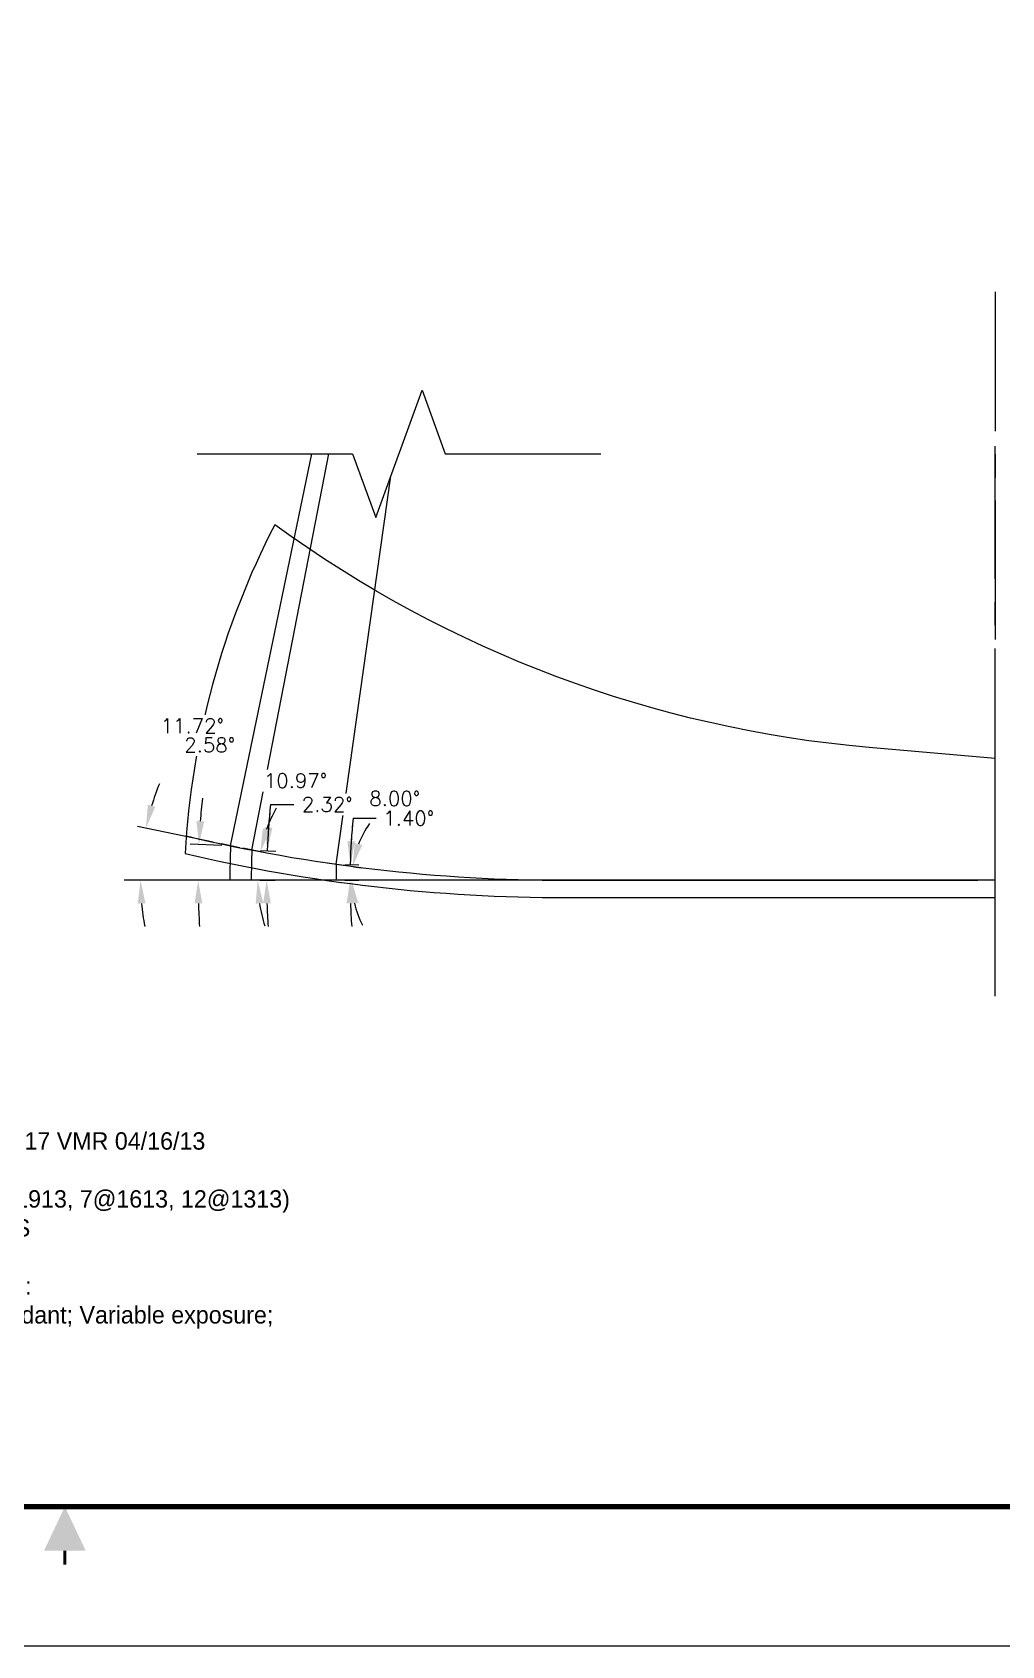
# Model space of a CAD drawing. Extents: x 25.7 to 47.7, y -20.7 to -3.7.
# Drawn here: x 36.48 to 41.71, y -20.75 to -12.05 of the extents above; entities that cross this region are included whole.
import ezdxf
from ezdxf.enums import TextEntityAlignment as Align

# ---------------------------------------------------------------- set-up
doc = ezdxf.new("R2010")
doc.units = 0
doc.header["$MEASUREMENT"] = 0
doc.header["$PDMODE"] = 3
doc.linetypes.add('CENTER2', pattern=[1.125, 0.75, -0.125, 0.125, -0.125])
doc.linetypes.add('DASHED2', pattern=[0.375, 0.25, -0.125])
doc.layers.get('0').update_dxf_attribs({"linetype": 'CONTINUOUS'})
doc.layers.get('Defpoints').update_dxf_attribs({"color": 10, "linetype": 'CONTINUOUS'})
for name, color, linetype in [('CLine', 5, 'CENTER2'), ('CONSTRUCT', 190, 'DASHED2'), ('Dims', 4, 'CONTINUOUS'), ('Text', 3, 'CONTINUOUS'), ('Title Block', 7, 'CONTINUOUS')]:
    doc.layers.add(name, color=color, linetype=linetype)
doc.styles.add('RomanS', font='romans')
doc.dimstyles.get("Standard").update_dxf_attribs({"dimtxt": 0.078125, "dimasz": 0.125, "dimexe": 0.046875, "dimexo": 0.046875, "dimgap": 0.046875, "dimtad": 0, "dimtih": 1, "dimtoh": 1, "dimdec": 4, "dimzin": 4, "dimdsep": 46, "dimtxsty": 'RomanS', "dimcen": 0.09375, "dimclre": 9, "dimazin": 1, "dimtfac": 1, "dimtdec": 4, "dimtofl": 0, "dimtmove": 0, "dimatfit": 1, "dimfxl": 1, "dimtolj": 1, "dimtzin": 0, "dimarcsym": 0})

# ---------------------------------------------------------------- blocks, each defined once
blk = doc.blocks.new('COT_cblock')
at = {"layer": 'Title Block', "color": 8}
blk.add_lwpolyline([(0, 0), (22, 0), (22, 17), (0, 17)], close=True, dxfattribs=at)
at = {"layer": 'Title Block', "const_width": 0.03}
blk.add_lwpolyline([(21.38, 16.25), (0.62, 16.25), (0.62, 0.75), (21.38, 0.75)], close=True, dxfattribs=at)
at = {"layer": 'Title Block', "const_width": 0.015}
blk.add_lwpolyline([(11, 0.4375), (11, 0.5125)], dxfattribs=at)
at = {"layer": 'Title Block'}
blk.add_solid([(10.8875, 0.5125), (11.1125, 0.5125), (11, 0.75)], dxfattribs=at)
at = {"layer": 'Title Block', "color": 1, "style": 'RomanS', "flags": 8}
for tag, p in [('FNAME', (0.37, 3.75)), ('REVDATE', (0.37, 2.25)), ('USER', (0.37, 0.75))]:
    blk.add_attdef(tag, text='', height=0.047, rotation=90, dxfattribs=at).set_placement(p, align=Align.BOTTOM_LEFT)
at = {"layer": 'Title Block', "color": 3, "style": 'RomanS', "flags": 8}
for tag, height, p in [('DRAWN', 0.11, (16.9503, 1.9844)), ('TITL1', 0.125, (19.587, 1.6835)), ('TITL2', 0.094, (19.587, 1.5143)), ('TITL3', 0.094, (19.587, 1.3739))]:
    blk.add_attdef(tag, text='', height=height, dxfattribs=at).set_placement(p, align=Align.MIDDLE_CENTER)
for tag, p in [('DDATE', (16.6059, 1.6718)), ('CHECK', (16.6059, 1.406)), ('MATRL', (16.6059, 1.1487)), ('PDATE', (16.6059, 0.8829)), ('SCALE', (18.1459, 0.8555)), ('SHEET', (20.2553, 0.8555))]:
    blk.add_attdef(tag, text='', height=0.094, dxfattribs=at).set_placement(p, align=Align.MIDDLE_LEFT)
for tag, p in [('FSCM#', (18.5872, 1.1213)), ('DWG#', (20.0595, 1.1213)), ('REV#', (21.2197, 1.1213))]:
    blk.add_attdef(tag, text='', height=0.094, dxfattribs=at).set_placement(p, align=Align.TOP_CENTER)
blk = doc.blocks.new('*D51')
at = {"layer": 'Defpoints', "color": 0, "linetype": 'ByBlock', "transparency": 16777216}
for p in [(37.5491, -16.4355), (37.3744, -16.5567), (37.5449, -16.6212), (41.6726, -16.6212)]:
    blk.add_point(p, dxfattribs=at)
at = {"layer": 'Dims', "color": 9, "linetype": 'ByBlock', "lineweight": -2, "transparency": 16777216}
for p, q in [((37.5023, -16.4334), (37.3314, -16.4257)), ((37.4981, -16.6212), (37.327, -16.6212))]:
    blk.add_line(p, q, dxfattribs=at)
at = {"layer": 'Dims', "color": 0, "linetype": 'ByBlock', "lineweight": -2, "transparency": 16777216}
for start, end in [(174.08925, 175.75536), (181.66612, 183.33224)]:
    blk.add_arc((41.6726, -16.6212), 4.2988, start, end, dxfattribs=at)
at = {"layer": 'Dims', "color": 0, "linetype": 'ByBlock', "transparency": 16777216}
for points in [[(37.4065, -16.3042), (37.3649, -16.3018), (37.3782, -16.4278)], [(37.3549, -16.7465), (37.3965, -16.7459), (37.3739, -16.6212)]]:
    blk.add_solid(points, dxfattribs=at)
at = {"layer": 'Dims', "color": 0, "linetype": 'ByBlock', "transparency": 16777216, "insert": (37.4362, -15.8918), "char_height": 0.07812, "attachment_point": 5, "style": 'RomanS', "bg_fill": 3, "box_fill_scale": 1.25, "bg_fill_color": 256, "bg_fill_true_color": 13158600, "bg_fill_transparency": 0}
blk.add_mtext('\\A1;2.58°', dxfattribs=at)
blk = doc.blocks.new('*D52')
at = {"layer": 'Defpoints', "color": 0, "linetype": 'ByBlock', "transparency": 16777216}
for p in [(37.5002, -16.4253), (37.0665, -16.5271), (37.5981, -16.4456), (36.9758, -16.6212), (41.6726, -16.6212)]:
    blk.add_point(p, dxfattribs=at)
at = {"layer": 'Dims', "color": 9, "linetype": 'ByBlock', "lineweight": -2, "transparency": 16777216}
blk.add_line((37.4543, -16.4158), (37.0462, -16.3311), dxfattribs=at)
at = {"layer": 'Dims', "color": 0, "linetype": 'ByBlock', "lineweight": -2, "transparency": 16777216}
for start, end in [(157.90266, 163.091), (185.18834, 190.37668)]:
    blk.add_arc((38.4442, -16.6212), 1.3809, start, end, dxfattribs=at)
at = {"layer": 'Dims', "color": 0, "linetype": 'ByBlock', "transparency": 16777216}
for points in [[(37.1432, -16.2247), (37.1028, -16.2144), (37.0921, -16.3407)], [(37.0482, -16.747), (37.0898, -16.7451), (37.0633, -16.6212)]]:
    blk.add_solid(points, dxfattribs=at)
at = {"layer": 'Dims', "color": 0, "linetype": 'ByBlock', "transparency": 16777216, "insert": (37.3428, -15.7883), "char_height": 0.07812, "attachment_point": 5, "style": 'RomanS', "bg_fill": 3, "box_fill_scale": 1.25, "bg_fill_color": 256, "bg_fill_true_color": 13158600, "bg_fill_transparency": 0}
blk.add_mtext('\\A1;11.72°', dxfattribs=at)
blk = doc.blocks.new('*D57')
at = {"layer": 'Defpoints', "color": 0, "linetype": 'ByBlock', "transparency": 16777216}
for p in [(38.1185, -16.5344), (38.1933, -16.5929), (38.1174, -16.6212), (41.6726, -16.6212)]:
    blk.add_point(p, dxfattribs=at)
at = {"layer": 'Dims', "color": 0, "linetype": 'ByBlock', "lineweight": -2, "transparency": 16777216}
blk.add_line((38.2093, -16.2867), (38.3343, -16.2867), dxfattribs=at)
at = {"layer": 'Dims', "color": 9, "linetype": 'ByBlock', "lineweight": -2, "transparency": 16777216}
for p, q in [((38.1653, -16.5356), (38.2411, -16.5374)), ((38.1643, -16.6212), (38.2401, -16.6212))]:
    blk.add_line(p, q, dxfattribs=at)
at = {"layer": 'Dims', "color": 0, "linetype": 'ByBlock', "lineweight": -2, "transparency": 16777216}
for start, end in [(174.48455, 178.6022), (174.48521, 176.54371), (182.05849, 184.11699)]:
    blk.add_arc((41.6726, -16.6212), 3.4794, start, end, dxfattribs=at)
at = {"layer": 'Dims', "color": 0, "linetype": 'ByBlock', "transparency": 16777216}
for points in [[(38.2204, -16.4123), (38.1787, -16.4105), (38.1943, -16.5363)], [(38.1746, -16.7465), (38.2163, -16.7458), (38.1932, -16.6212)]]:
    blk.add_solid(points, dxfattribs=at)
at = {"layer": 'Dims', "color": 0, "linetype": 'ByBlock', "transparency": 16777216, "insert": (38.5095, -16.2867), "char_height": 0.07812, "attachment_point": 5, "style": 'RomanS', "bg_fill": 3, "box_fill_scale": 1.25, "bg_fill_color": 256, "bg_fill_true_color": 13158600, "bg_fill_transparency": 0}
blk.add_mtext('\\A1;1.40°', dxfattribs=at)
blk = doc.blocks.new('*D58')
at = {"layer": 'Defpoints', "color": 0, "linetype": 'ByBlock', "transparency": 16777216}
for p in [(37.6638, -16.4585), (37.7436, -16.568), (37.6605, -16.6212), (41.6726, -16.6212)]:
    blk.add_point(p, dxfattribs=at)
at = {"layer": 'Dims', "color": 0, "linetype": 'ByBlock', "lineweight": -2, "transparency": 16777216}
blk.add_line((37.7646, -16.2125), (37.8896, -16.2125), dxfattribs=at)
at = {"layer": 'Dims', "color": 9, "linetype": 'ByBlock', "lineweight": -2, "transparency": 16777216}
for p, q in [((37.7106, -16.4604), (37.7933, -16.4637)), ((37.7074, -16.6212), (37.7901, -16.6212))]:
    blk.add_line(p, q, dxfattribs=at)
at = {"layer": 'Dims', "color": 0, "linetype": 'ByBlock', "lineweight": -2, "transparency": 16777216}
for start, end in [(174.03011, 177.67607), (174.03057, 175.85332), (181.82275, 183.6455)]:
    blk.add_arc((41.6726, -16.6212), 3.9294, start, end, dxfattribs=at)
at = {"layer": 'Dims', "color": 0, "linetype": 'ByBlock', "transparency": 16777216}
for points in [[(37.7743, -16.3382), (37.7327, -16.3359), (37.7465, -16.4618)], [(37.7244, -16.7465), (37.7661, -16.7458), (37.7433, -16.6212)]]:
    blk.add_solid(points, dxfattribs=at)
at = {"layer": 'Dims', "color": 0, "linetype": 'ByBlock', "transparency": 16777216, "insert": (38.0704, -16.2125), "char_height": 0.07812, "attachment_point": 5, "style": 'RomanS', "bg_fill": 3, "box_fill_scale": 1.25, "bg_fill_color": 256, "bg_fill_true_color": 13158600, "bg_fill_transparency": 0}
blk.add_mtext('\\A1;2.32°', dxfattribs=at)
blk = doc.blocks.new('*D59')
at = {"layer": 'Defpoints', "color": 0, "linetype": 'ByBlock', "transparency": 16777216}
for p in [(38.069, -16.5275), (38.168, -16.5414), (38.2022, -16.5963), (36.9758, -16.6212), (41.6726, -16.6212)]:
    blk.add_point(p, dxfattribs=at)
at = {"layer": 'Dims', "color": 9, "linetype": 'ByBlock', "lineweight": -2, "transparency": 16777216}
blk.add_line((38.2144, -16.5479), (38.2533, -16.5534), dxfattribs=at)
at = {"layer": 'Dims', "color": 0, "linetype": 'ByBlock', "lineweight": -2, "transparency": 16777216}
for start, end in [(145.0971, 158.54738), (193.45029, 206.90057)]:
    blk.add_arc((38.7354, -16.6212), 0.5337, start, end, dxfattribs=at)
at = {"layer": 'Dims', "color": 0, "linetype": 'ByBlock', "transparency": 16777216}
for points in [[(38.2588, -16.4313), (38.2185, -16.4207), (38.2069, -16.5469)], [(38.1956, -16.7477), (38.237, -16.7429), (38.2017, -16.6212)]]:
    blk.add_solid(points, dxfattribs=at)
at = {"layer": 'Dims', "color": 0, "linetype": 'ByBlock', "transparency": 16777216, "insert": (38.4343, -16.1805), "char_height": 0.07812, "attachment_point": 5, "style": 'RomanS', "bg_fill": 3, "box_fill_scale": 1.25, "bg_fill_color": 256, "bg_fill_true_color": 13158600, "bg_fill_transparency": 0}
blk.add_mtext('\\A1;8.00°', dxfattribs=at)
blk = doc.blocks.new('*D60')
at = {"layer": 'Defpoints', "color": 0, "linetype": 'ByBlock', "transparency": 16777216}
for p in [(37.6147, -16.449), (37.7129, -16.468), (37.6966, -16.5696), (36.9758, -16.6212), (41.6726, -16.6212)]:
    blk.add_point(p, dxfattribs=at)
at = {"layer": 'Dims', "color": 0, "linetype": 'ByBlock', "lineweight": -2, "transparency": 16777216}
for start, end in [(151.29305, 160.16247), (188.86942, 197.73884)]:
    blk.add_arc((38.5033, -16.6212), 0.8083, start, end, dxfattribs=at)
at = {"layer": 'Dims', "color": 0, "linetype": 'ByBlock', "transparency": 16777216}
for points in [[(37.763, -16.3524), (37.7228, -16.3413), (37.7097, -16.4674)], [(37.6839, -16.7474), (37.7254, -16.7442), (37.695, -16.6212)]]:
    blk.add_solid(points, dxfattribs=at)
at = {"layer": 'Dims', "color": 0, "linetype": 'ByBlock', "transparency": 16777216, "insert": (37.8991, -16.0842), "char_height": 0.07812, "attachment_point": 5, "style": 'RomanS', "bg_fill": 3, "box_fill_scale": 1.25, "bg_fill_color": 256, "bg_fill_true_color": 13158600, "bg_fill_transparency": 0}
blk.add_mtext('\\A1;10.97°', dxfattribs=at)

msp = doc.modelspace()

# ---------------------------------------------------------------- linework, layer by layer
at = {"linetype": 'ByBlock'}
msp.add_line((41.67263, -16.62117), (36.97577, -16.62117), dxfattribs=at)
at = {"flags": 128}
msp.add_lwpolyline([(37.36793, -14.32131), (38.20668, -14.32131), (38.33168, -14.66475), (38.58168, -13.97788), (38.70668, -14.32131), (39.54543, -14.32131)], dxfattribs=at)
msp.add_lwpolyline([(41.67263, -16.62117), (41.67263, -15.96487), (40.99243, -15.90536, -0.1365286), (37.78724, -14.70387, 0.1062199), (37.30409, -16.47734, 0.0576335), (39.35833, -16.71492), (41.67263, -16.71492)], format="xyb", dxfattribs=at)
at = {"layer": 'CLine'}
for p, q in [((41.67263, -13.44853), (41.67263, -15.32353)), ((41.67263, -17.24617), (41.67263, -14.28102))]:
    msp.add_line(p, q, dxfattribs=at)
at = {"layer": 'CLine', "color": 1, "linetype": 'Continuous', "flags": 128}
msp.add_lwpolyline([(37.31028, -16.38249, 0.0580735), (39.35833, -16.62117), (41.57888, -16.62117)], format="xyb", dxfattribs=at)
at = {"layer": 'CONSTRUCT', "linetype": 'ByBlock'}
for p, q in [((37.54912, -16.43547), (37.98773, -14.32131)), ((37.59807, -16.44563), (37.50016, -16.42531))]:
    msp.add_line(p, q, dxfattribs=at)
msp.add_arc((41.67263, -16.62117), 4.1277, 177.421482, 180, dxfattribs=at)

# ---------------------------------------------------------------- block references
msp.add_blockref('COT_cblock', (25.65517, -20.74932))

# ---------------------------------------------------------------- texts
at = {"layer": 'Text', "insert": (35.0336, -17.98018), "char_height": 0.09375, "width": 7.631996, "attachment_point": 1}
msp.add_mtext('8-3/4" 619-SR ASSY #2017 VMR 04/16/13\\P\\P43 Total Elements (24@1913, 7@1613, 12@1313)\\P(6) 60 SERIES NOZZLES\\P\\PPrimary Cutting Structure:\\P2 Start; Opposed; Redundant; Variable exposure; ', dxfattribs=at)

# ---------------------------------------------------------------- next in the draw order: dimensions: what is measured, and where the dimension line sits
at = {"layer": 'Dims', "linetype": 'ByBlock'}
dim = msp.add_angular_dim_3p(base=(37.37437, -16.55668), center=(41.67263, -16.62117), p1=(37.54912, -16.43547), p2=(37.54494, -16.62117), dimstyle='Standard', override={"dimtfill": 1}, dxfattribs=at)
dim.commit()
dim.dimension.update_dxf_attribs({"geometry": '*D51', "text_midpoint": (37.43621, -15.8918), "dimtype": 165})

# ---------------------------------------------------------------- next in the draw order: dimensions: what is measured, and where the dimension line sits
dim = msp.add_angular_dim_2l(base=(37.06653, -16.52708), line1=((41.67263, -16.62117), (36.97577, -16.62117)), line2=((37.59807, -16.44563), (37.50016, -16.42531)), dimstyle='Standard', override={"dimtfill": 1}, dxfattribs=at)
dim.commit()
dim.dimension.update_dxf_attribs({"geometry": '*D52', "text_midpoint": (37.34277, -15.78831), "dimtype": 162})

# ---------------------------------------------------------------- next in the draw order: linework, layer by layer
at = {"layer": 'CONSTRUCT', "linetype": 'ByBlock'}
for p, q in [((37.66381, -16.45848), (38.078, -14.32131)), ((38.11847, -16.53444), (38.41254, -14.44258)), ((37.7129, -16.46799), (37.61472, -16.44897)), ((38.06895, -16.52748), (38.16798, -16.5414))]:
    msp.add_line(p, q, dxfattribs=at)
for radius, start in [(4.01213, 177.676067), (3.55523, 178.6022)]:
    msp.add_arc((41.67263, -16.62117), radius, start, 180, dxfattribs=at)

# ---------------------------------------------------------------- next in the draw order: dimensions: what is measured, and where the dimension line sits
at = {"layer": 'Dims', "linetype": 'ByBlock'}
dim = msp.add_angular_dim_3p(base=(38.19333, -16.59287), center=(41.67263, -16.62117), p1=(38.11847, -16.53444), p2=(38.11741, -16.62117), dimstyle='Standard', override={"dimtfill": 1}, dxfattribs=at)
dim.commit()
dim.dimension.update_dxf_attribs({"geometry": '*D57', "text_midpoint": (38.50955, -16.28675)})

# ---------------------------------------------------------------- next in the draw order: dimensions: what is measured, and where the dimension line sits
dim = msp.add_angular_dim_3p(base=(37.74361, -16.56804), center=(41.67263, -16.62117), p1=(37.66381, -16.45848), p2=(37.66051, -16.62117), dimstyle='Standard', override={"dimtfill": 1}, dxfattribs=at)
dim.commit()
dim.dimension.update_dxf_attribs({"geometry": '*D58', "text_midpoint": (38.07037, -16.21249)})

# ---------------------------------------------------------------- next in the draw order: dimensions: what is measured, and where the dimension line sits
dim = msp.add_angular_dim_2l(base=(38.20224, -16.59633), line1=((41.67263, -16.62117), (36.97577, -16.62117)), line2=((38.06895, -16.52748), (38.16798, -16.5414)), dimstyle='Standard', override={"dimtfill": 1}, dxfattribs=at)
dim.commit()
dim.dimension.update_dxf_attribs({"geometry": '*D59', "text_midpoint": (38.43429, -16.1805), "dimtype": 162})

# ---------------------------------------------------------------- next in the draw order: dimensions: what is measured, and where the dimension line sits
dim = msp.add_angular_dim_2l(base=(37.69661, -16.569626), line1=((41.672635, -16.621169), (36.975766, -16.621169)), line2=((37.712895, -16.467993), (37.614722, -16.448967)), dimstyle='Standard', override={"dimtfill": 1}, dxfattribs=at)
dim.commit()
dim.dimension.update_dxf_attribs({"geometry": '*D60', "text_midpoint": (37.899112, -16.084188), "dimtype": 162})

doc.saveas('drawing.dxf')
